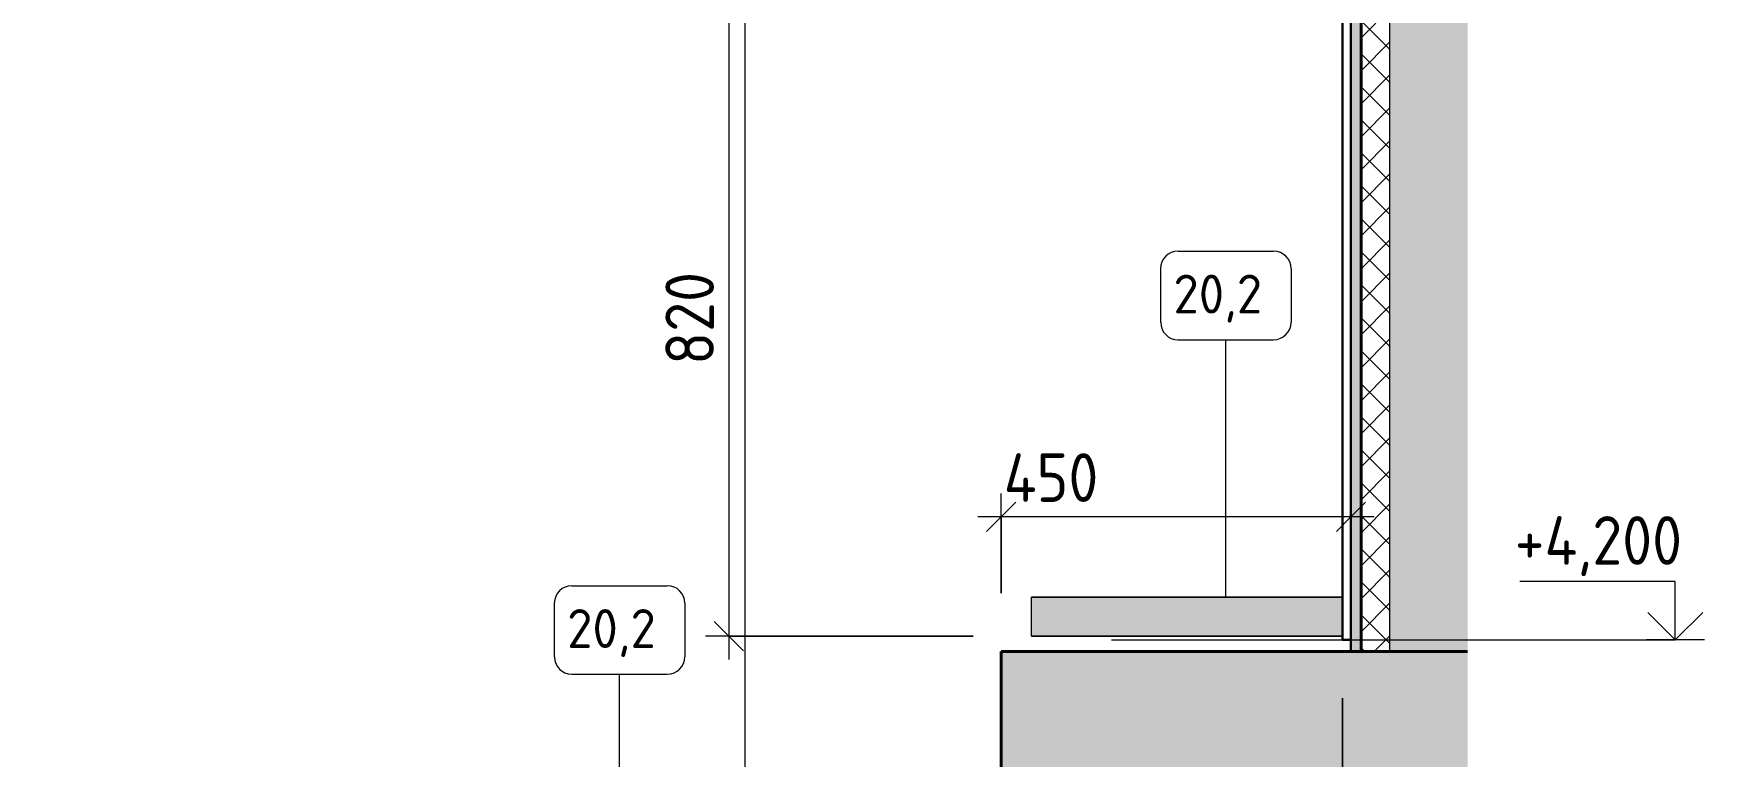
# Model space of a CAD drawing. Header units: millimetres. Extents: x 855 to 77750, y -1987 to 27400.
# Drawn here: x 40527 to 42709, y 4051 to 4979 of the extents above; entities that cross this region are included whole.
import ezdxf

# ---------------------------------------------------------------- set-up
doc = ezdxf.new("R2010")
doc.units = ezdxf.units.MM
for name, color, linetype, lineweight in [('A-ANNO-DIMS', 7, 'Continuous', 9), ('A-ANNO-DIMS-25', 7, 'Continuous', 9), ('A-WALL', 7, 'Continuous', 9), ('A-WALL-PATT', 7, 'Continuous', 9), ('G-ANNO-DIMS', 7, 'Continuous', 9), ('G-ANNO-DIMS-1', 7, 'Continuous', 20), ('I-FURN-IDEN', 7, 'Continuous', 9), ('S-STRS-3', 7, 'Continuous', 18), ('S-STRS-4', 7, 'Continuous', 40)]:
    doc.layers.add(name, color=color, linetype=linetype, lineweight=lineweight)
for name, color, linetype, lineweight, true_color in [('A-WALL-4', 7, 'Continuous', 30, 0x3c3c3c), ('A-WALL-5', 7, 'Continuous', 40, 0x3c3c3c), ('A-WALL-FNSH-3', 7, 'Continuous', 30, 0x3c3c3c), ('I-FURN-2', 7, 'Continuous', 9, 0xc0c0c0), ('I-FURN-4', 7, 'Continuous', 9, 0xacacac), ('I-WALL-1', 7, 'Continuous', 9, 0x787878)]:
    doc.layers.add(name, color=color, linetype=linetype, lineweight=lineweight, true_color=true_color)
doc.layers.add('I-FURN-3', color=7, linetype='Continuous', lineweight=9, true_color=0x7f7f7f, transparency=0.7)
doc.styles.add('GOST Common_6', font='GOST_Common.ttf', dxfattribs={"height": 50})
doc.styles.add('ISOCPEUR_2', font='isocpeur.ttf', dxfattribs={"width": 0.9, "height": 62.5})
doc.dimstyles.new('ISO-2_5_0_9К_БОЛЬШОЙ_1', dxfattribs={"dimscale": 304.8, "dimtxt": 62.248823, "dimasz": 0.123031, "dimexe": 0.098425, "dimexo": 0.246063, "dimgap": 0, "dimtad": 1, "dimdec": 0, "dimrnd": 10, "dimzin": 0, "dimdsep": 46, "dimtxsty": 'ISOCPEUR_2', "dimblk1": 'OBLIQUE', "dimblk2": 'OBLIQUE', "dimsah": 1, "dimcen": 0.09, "dimdle": 0.098425, "dimazin": 0, "dimtfac": 1, "dimtdec": 4, "dimtix": 1, "dimtmove": 0, "dimatfit": 3, "dimfxl": 1, "dimtvp": 1, "dimtolj": 1, "dimtzin": 0, "dimarcsym": 2})
doc.dimstyles.new('ISO-2_5_0_9К_БОЛЬШОЙ_4', dxfattribs={"dimscale": 304.8, "dimtxt": 62.248823, "dimasz": 0.123031, "dimexe": 0.098425, "dimexo": 0.246063, "dimgap": 0, "dimtad": 1, "dimdec": 0, "dimrnd": 10, "dimzin": 0, "dimdsep": 46, "dimtxsty": 'ISOCPEUR_2', "dimblk1": 'OBLIQUE', "dimblk2": 'OBLIQUE', "dimsah": 1, "dimcen": 0.09, "dimdle": 0.098425, "dimazin": 0, "dimtfac": 1, "dimtdec": 4, "dimtix": 1, "dimtmove": 2, "dimatfit": 3, "dimfxl": 1, "dimtvp": 1, "dimtolj": 1, "dimtzin": 0, "dimarcsym": 2})
pattern_1 = [(0, (33640.6, 0), (0, 3050), []), (90, (33640.6, 0), (-1300, 8e-14), [])]

# ---------------------------------------------------------------- blocks, each defined once
blk = doc.blocks.new('Перекрытия 3 - Перекрытия 4-20977624-Развертка 1_04-1')
at = {"layer": 'S-STRS-3'}
blk.add_hatch(color=256, dxfattribs=at).paths.add_polyline_path([(22554.8, -5), (22910, -5), (22910, 208.9), (25810, 1562.2), (25810, 1145), (26410, 1145), (26410, 1842.2), (30010, 3522.2), (30010, 3105), (30610, 3105), (30610, 4185), (30010, 4185), (30010, 3765), (29110, 3765), (29110, 3345), (28210, 3345), (28210, 2925), (27310, 2925), (27310, 2505), (26410, 2505), (26410, 2085), (25510, 2085), (25510, 1665), (24610, 1665), (24610, 1245), (23710, 1245), (23710, 825), (22810, 825), (22810, 405), (22228.5, 405), (22149.3, 383.8), (22149.3, 405), (21910, 405), (21910, -5), (22420.5, -5)])
at = {"layer": 'S-STRS-4'}
for p, q in [((30610, 4185), (30010, 4185)), ((30010, 4185), (30010, 3765))]:
    blk.add_line(p, q, dxfattribs=at)
blk = doc.blocks.new('Подушка 500500  - Подушка 500х500 _второго цвета_-V15-Развертка 1_04-1')
at = {"layer": 'I-FURN-3'}
blk.add_hatch(color=256, dxfattribs=at).paths.add_polyline_path([(30049, 4205), (30449, 4205), (30449, 4255), (30049, 4255)])
at = {"layer": 'I-FURN-2'}
for p, q in [((30049, 4255), (30449, 4255)), ((30049, 4205), (30049, 4255)), ((30449, 4205), (30049, 4205))]:
    blk.add_line(p, q, dxfattribs=at)
at = {"layer": 'I-FURN-4'}
for p, q in [((30449, 4255), (30049, 4255)), ((30049, 4205), (30049, 4255)), ((30049, 4205), (30449, 4205))]:
    blk.add_line(p, q, dxfattribs=at)
blk = doc.blocks.new('DIMBLOCK10-Развертка 1_04-1')
at = {"layer": 'A-ANNO-DIMS-25'}
for p, q in [((42210.6, 4125), (42210.6, -357.1)), ((42210.6, -327.1), (42210.6, 4125)), ((41771.6, 3890), (41771.6, -357.1)), ((41771.6, -327.1), (41771.6, 3890)), ((42240.6, -327.1), (41771.6, -327.1))]:
    blk.add_line(p, q, dxfattribs=at)
at = {"layer": 'A-ANNO-DIMS-25', "lineweight": 20}
for p, q in [((41771.6, -327.1), (41752.8, -345.8)), ((41771.6, -327.1), (41790.3, -308.3)), ((42210.6, -327.1), (42191.8, -345.8)), ((42210.6, -327.1), (42229.3, -308.3))]:
    blk.add_line(p, q, dxfattribs=at)
at = {"layer": 'A-ANNO-DIMS-25', "color": 0, "insert": (41925.8, -245.4), "char_height": 62.5, "width": 156.58, "attachment_point": 1, "line_spacing_factor": 1.149209, "style": 'ISOCPEUR_2'}
blk.add_mtext('440', dxfattribs=at)
blk = doc.blocks.new('_Oblique')
at = {"color": 0, "linetype": 'ByBlock', "lineweight": -2}
blk.add_line((-0.5, -0.5), (0.5, 0.5), dxfattribs=at)
blk = doc.blocks.new('DIMBLOCK37-Развертка 1_04-1')
at = {"layer": 'A-ANNO-DIMS-25'}
for p, q in [((41771.6, 4260), (41771.6, 4388.3)), ((42221.6, 4406.8), (42221.6, 4328.3)), ((42221.6, 4358.3), (42221.6, 4406.8)), ((42251.6, 4358.3), (41741.6, 4358.3)), ((41771.6, 4358.3), (41771.6, 4260))]:
    blk.add_line(p, q, dxfattribs=at)
at = {"layer": 'A-ANNO-DIMS-25', "lineweight": 20}
for p, q in [((41771.6, 4358.3), (41790.3, 4377.1)), ((42221.6, 4358.3), (42240.3, 4377.1)), ((41771.6, 4358.3), (41752.8, 4339.6)), ((42221.6, 4358.3), (42202.8, 4339.6))]:
    blk.add_line(p, q, dxfattribs=at)
at = {"layer": 'A-ANNO-DIMS-25', "color": 0, "insert": (41774.8, 4440), "char_height": 62.5, "width": 149.397, "attachment_point": 1, "line_spacing_factor": 1.149209, "style": 'ISOCPEUR_2'}
blk.add_mtext('450', dxfattribs=at)
blk = doc.blocks.new('Марка_Мебель - В прямоуг_Balcon_Марка-25523697-Развертка 1_04-1')
at = {"layer": 'I-FURN-IDEN'}
for p, q in [((29457.6, 4269.8), (29580.4, 4269.8)), ((29435.1, 4247.3), (29435.1, 4178.3)), ((29602.9, 4247.3), (29602.9, 4178.5)), ((29457.5, 4156), (29580.4, 4156))]:
    blk.add_line(p, q, dxfattribs=at)
for centre, radius, start, end in [((29457.6, 4247.3), 22.5, 90, 180), ((29580.4, 4247.3), 22.5, 0, 90), ((29457.5, 4178.3), 22.3, 180, 270), ((29580.4, 4178.5), 22.5, 270, 0)]:
    blk.add_arc(centre, radius, start, end, dxfattribs=at)
blk = doc.blocks.new('Высотные отметки - Стрелка_Верх-17668718-Развертка 1_04-1')
at = {"layer": 'G-ANNO-DIMS'}
for p, q in [((14602.7, 8155), (14402.7, 8155)), ((14602.7, 8080), (14602.7, 8155)), ((14640.6, 8080), (14565.7, 8080))]:
    blk.add_line(p, q, dxfattribs=at)
at = {"layer": 'G-ANNO-DIMS-1'}
for q in [(14567.4, 8115.4), (14638.1, 8115.4)]:
    blk.add_line((14602.7, 8080), q, dxfattribs=at)
blk = doc.blocks.new('DIMBLOCK66-Развертка 1_04-1')
at = {"layer": 'A-ANNO-DIMS-25'}
for p, q in [((41372.8, 5020.8), (41451.3, 5020.8)), ((41421.3, 5020.8), (41372.8, 5020.8)), ((41421.3, 5020.8), (41421.3, 4175)), ((41735.6, 4205), (41391.3, 4205)), ((41421.3, 4205), (41735.6, 4205))]:
    blk.add_line(p, q, dxfattribs=at)
at = {"layer": 'A-ANNO-DIMS-25', "lineweight": 20}
for p, q in [((41421.3, 5020.8), (41402.5, 5039.5)), ((41421.3, 5020.8), (41440, 5002)), ((41421.3, 4205), (41402.5, 4223.8)), ((41421.3, 4205), (41440, 4186.2))]:
    blk.add_line(p, q, dxfattribs=at)
at = {"layer": 'A-ANNO-DIMS-25', "color": 0, "insert": (41339.6, 4553.6), "char_height": 62.5, "width": 142.215, "attachment_point": 1, "rotation": 90, "line_spacing_factor": 1.149209, "style": 'ISOCPEUR_2'}
blk.add_mtext('820', dxfattribs=at)

msp = doc.modelspace()

# ---------------------------------------------------------------- hatches: boundary and pattern name
at = {"layer": 'A-WALL-PATT'}
h = msp.add_hatch(dxfattribs=at)
h.set_pattern_fill('FP_21', color=256, style=0, pattern_type=2)
h.set_pattern_definition(pattern_1)
h.paths.add_polyline_path([(33640.6, 399.6), (33671.6, 399.6), (33671.6, 405), (33910.8, 405), (33910.8, 415), (33821.6, 415), (33821.6, 465), (34330.6, 465), (34330.6, 415), (34027.4, 415), (33990.1, 405), (34571.6, 405), (34571.6, 825), (35471.6, 825), (35471.6, 1245), (36371.6, 1245), (36371.6, 1665), (37271.6, 1665), (37271.6, 2085), (38171.6, 2085), (38171.6, 2505), (39071.6, 2505), (39071.6, 2925), (39971.6, 2925), (39971.6, 3345), (40871.6, 3345), (40871.6, 3765), (41771.6, 3765), (41771.6, 4185), (42221.6, 4185), (42221.6, 4200), (42210.6, 4200), (42210.6, 4205), (41810.6, 4205), (41810.6, 4255), (42210.6, 4255), (42210.6, 5020.8), (33640.6, 5020.8), (33640.6, 799.5), (33646.1, 820), (33682.3, 684.8), (33640.6, 684.8), (33640.6, 405)])
h.paths.add_polyline_path([(35230.6, 835), (34730.6, 835), (34730.6, 885), (35230.6, 885)])
h.paths.add_polyline_path([(35650.6, 1255), (35650.6, 1305), (36150.6, 1305), (36150.6, 1255)])
h.paths.add_polyline_path([(36561.6, 1675), (36561.6, 1725), (37061.6, 1725), (37061.6, 1675)])
h.paths.add_polyline_path([(37450.6, 2095), (37450.6, 2145), (37950.6, 2145), (37950.6, 2095), (37571.6, 2095)])
h.paths.add_polyline_path([(38850.6, 2515), (38350.6, 2515), (38350.6, 2565), (38850.6, 2565)])
h.paths.add_polyline_path([(39750.6, 2935), (39250.6, 2935), (39250.6, 2985), (39750.6, 2985), (39750.6, 2938.9)])
h.paths.add_polyline_path([(40130.6, 3355), (40130.6, 3405), (40630.6, 3405), (40630.6, 3355), (40321.6, 3355)])
h.paths.add_polyline_path([(41030.6, 3775), (41030.6, 3825), (41530.6, 3825), (41530.6, 3775), (41381.4, 3775)])
h = msp.add_hatch(dxfattribs=at)
h.set_pattern_fill('FP_21', color=256, style=0, pattern_type=2)
h.set_pattern_definition(pattern_1)
h.paths.add_polyline_path([(34330.6, 415), (34330.6, 465), (34321.6, 465), (34321.6, 415)])
h.paths.add_polyline_path([(33830.6, 415), (33830.6, 465), (33821.6, 465), (33821.6, 415)])
h.paths.add_polyline_path([(34940.6, 835), (35230.6, 835), (35230.6, 885), (34730.6, 885), (34730.6, 835), (34820.6, 835)])
h.paths.add_polyline_path([(36150.6, 1255), (36150.6, 1305), (35650.6, 1305), (35650.6, 1255)])
h.paths.add_polyline_path([(38350.6, 2515), (38850.6, 2515), (38850.6, 2565), (38350.6, 2565)])
h.paths.add_polyline_path([(40130.6, 3355), (40630.6, 3355), (40630.6, 3405), (40130.6, 3405)])
h.paths.add_polyline_path([(41810.6, 4205), (42210.6, 4205), (42210.6, 4255), (41810.6, 4255)])
at = {"layer": 'I-WALL-1'}
h = msp.add_hatch(dxfattribs=at)
h.set_pattern_fill('FP_26', color=256, style=0, pattern_type=2)
h.set_pattern_definition([(0, (29326.597, 0), (101.6, 25.4), [8.382, -67.818, 8.382, -67.818, -406.4]), (0, (29326.597, 0), (101.6, 25.4), [-152.4, 8.382, -144.018, 8.382, -67.818, -177.8]), (0, (29326.597, 0), (101.6, 25.4), [-381, 8.382, -42.418, 8.382, -118.618]), (120, (29364.697, 12.7), (-72.797045, 75.28818), [8.382, -67.818, 8.382, -67.818, -406.4]), (120, (29364.697, 12.7), (-72.797045, 75.28818), [-152.4, 8.382, -144.018, 8.382, -67.818, -177.8]), (120, (29364.697, 12.7), (-72.797045, 75.28818), [-381, 8.382, -42.418, 8.382, -118.618]), (240, (29377.397, 63.5), (-28.802955, -100.68818), [8.382, -67.818, 8.382, -67.818, -406.4]), (240, (29377.397, 63.5), (-28.802955, -100.68818), [-152.4, 8.382, -144.018, 8.382, -67.818, -177.8]), (240, (29377.397, 63.5), (-28.802955, -100.68818), [-381, 8.382, -42.418, 8.382, -118.618])])
h.paths.add_polyline_path([(42221.6, 4185), (42234.6, 4185), (42234.6, 7120), (42221.6, 7120), (42221.6, 4620.1)])
h = msp.add_hatch(dxfattribs=at)
h.set_pattern_fill('FP_25', color=256, style=0, pattern_type=2)
h.set_pattern_definition([(135, (29326.597, 0), (-21.213203, -21.213203), []), (225, (29326.597, 0), (21.213203, -21.213203), [])])
h.paths.add_polyline_path([(42234.6, 4185), (42271.6, 4185), (42271.6, 7120), (42234.6, 7120), (42234.6, 4620.1)])
msp.add_hatch(color=256, dxfattribs=at).paths.add_polyline_path([(42371.6, 4185), (42371.6, 7120), (42271.6, 7120), (42271.6, 4185)])

# ---------------------------------------------------------------- linework, layer by layer
at = {"layer": 'A-WALL'}
msp.add_line((42271.6, 4185), (42271.6, 7120), dxfattribs=at)
at = {"layer": 'A-WALL-4'}
for p, q in [((42221.6, 7120), (42221.6, 4185)), ((42221.6, 4185), (42234.6, 4185))]:
    msp.add_line(p, q, dxfattribs=at)
at = {"layer": 'A-WALL-5'}
for q in [(42234.6, 7120), (42371.6, 4185)]:
    msp.add_line((42234.6, 4185), q, dxfattribs=at)
at = {"layer": 'A-WALL-FNSH-3'}
for p, q in [((42210.6, 6300), (42210.6, 4200)), ((42210.6, 4200), (42221.6, 4200))]:
    msp.add_line(p, q, dxfattribs=at)
at = {"layer": 'G-ANNO-DIMS'}
msp.add_line((41913.4, 4200), (42638.7, 4200), dxfattribs=at)
at = {"layer": 'I-FURN-IDEN'}
for p, q in [((42060.6, 4255), (42060.6, 4586)), ((41280.6, 3825), (41280.6, 4156))]:
    msp.add_line(p, q, dxfattribs=at)

# ---------------------------------------------------------------- block references
at = {"layer": 'G-ANNO-DIMS'}
msp.add_blockref('Высотные отметки - Стрелка_Верх-17668718-Развертка 1_04-1', (28036, -3880), dxfattribs=at)
at = {"layer": 'I-FURN-2'}
msp.add_blockref('Подушка 500500  - Подушка 500х500 _второго цвета_-V15-Развертка 1_04-1', (11761.6, 0), dxfattribs=at)
at = {"layer": 'I-FURN-IDEN'}
for p in [(12541.6, 430), (11761.6, 0)]:
    msp.add_blockref('Марка_Мебель - В прямоуг_Balcon_Марка-25523697-Развертка 1_04-1', p, dxfattribs=at)
at = {"layer": 'S-STRS-3'}
msp.add_blockref('Перекрытия 3 - Перекрытия 4-20977624-Развертка 1_04-1', (11761.6, 0), dxfattribs=at)

# ---------------------------------------------------------------- texts
at = {"layer": 'I-FURN-IDEN', "char_height": 50, "width": 154.325, "attachment_point": 1, "style": 'GOST Common_6'}
for insert in [(41993.2, 4669.7), (41213.2, 4239.7)]:
    msp.add_mtext('20,2', dxfattribs=dict(at, insert=insert))

# ---------------------------------------------------------------- dimensions: what is measured, and where the dimension line sits
at = {"layer": 'A-ANNO-DIMS'}
dim = msp.add_linear_dim(base=(41421.3, 4205), p1=(41447.8, 5020.8), p2=(41810.6, 4205), angle=90, dimstyle='ISO-2_5_0_9К_БОЛЬШОЙ_1', override={"dimpost": '<>', "dimfxl": 892.788552}, dxfattribs=at)
dim.commit()
dim.dimension.update_dxf_attribs({"geometry": 'DIMBLOCK66-Развертка 1_04-1', "text_midpoint": (41390, 4612.9)})
dim = msp.add_linear_dim(base=(41771.6, 4358.3), p1=(42221.6, 4331.8), p2=(41771.6, 4185), dimstyle='ISO-2_5_0_9К_БОЛЬШОЙ_4', override={"dimpost": '<>', "dimfxl": 473.336279}, dxfattribs=at)
dim.commit()
dim.dimension.update_dxf_attribs({"geometry": 'DIMBLOCK37-Развертка 1_04-1', "text_midpoint": (41849.5, 4398.3), "dimtype": 160})
dim = msp.add_linear_dim(base=(41771.6, -327.1), p1=(42210.6, 4200), p2=(41771.6, 3965), dimstyle='ISO-2_5_0_9К_БОЛЬШОЙ_1', override={"dimpost": '<>', "dimfxl": 497.92847}, dxfattribs=at)
dim.commit()
dim.dimension.update_dxf_attribs({"geometry": 'DIMBLOCK10-Развертка 1_04-1', "text_midpoint": (41991.1, -295.8)})

# ---------------------------------------------------------------- next in the draw order: texts
at = {"layer": 'G-ANNO-DIMS', "insert": (42432.3, 4359.2), "char_height": 62.5, "width": 261.428, "attachment_point": 1, "line_spacing_factor": 1.149209, "style": 'ISOCPEUR_2', "bg_fill": 3, "box_fill_scale": 1.25, "bg_fill_color": 256, "bg_fill_true_color": 13158600, "bg_fill_transparency": 0}
msp.add_mtext('+4,200', dxfattribs=at)

doc.saveas('drawing.dxf')
